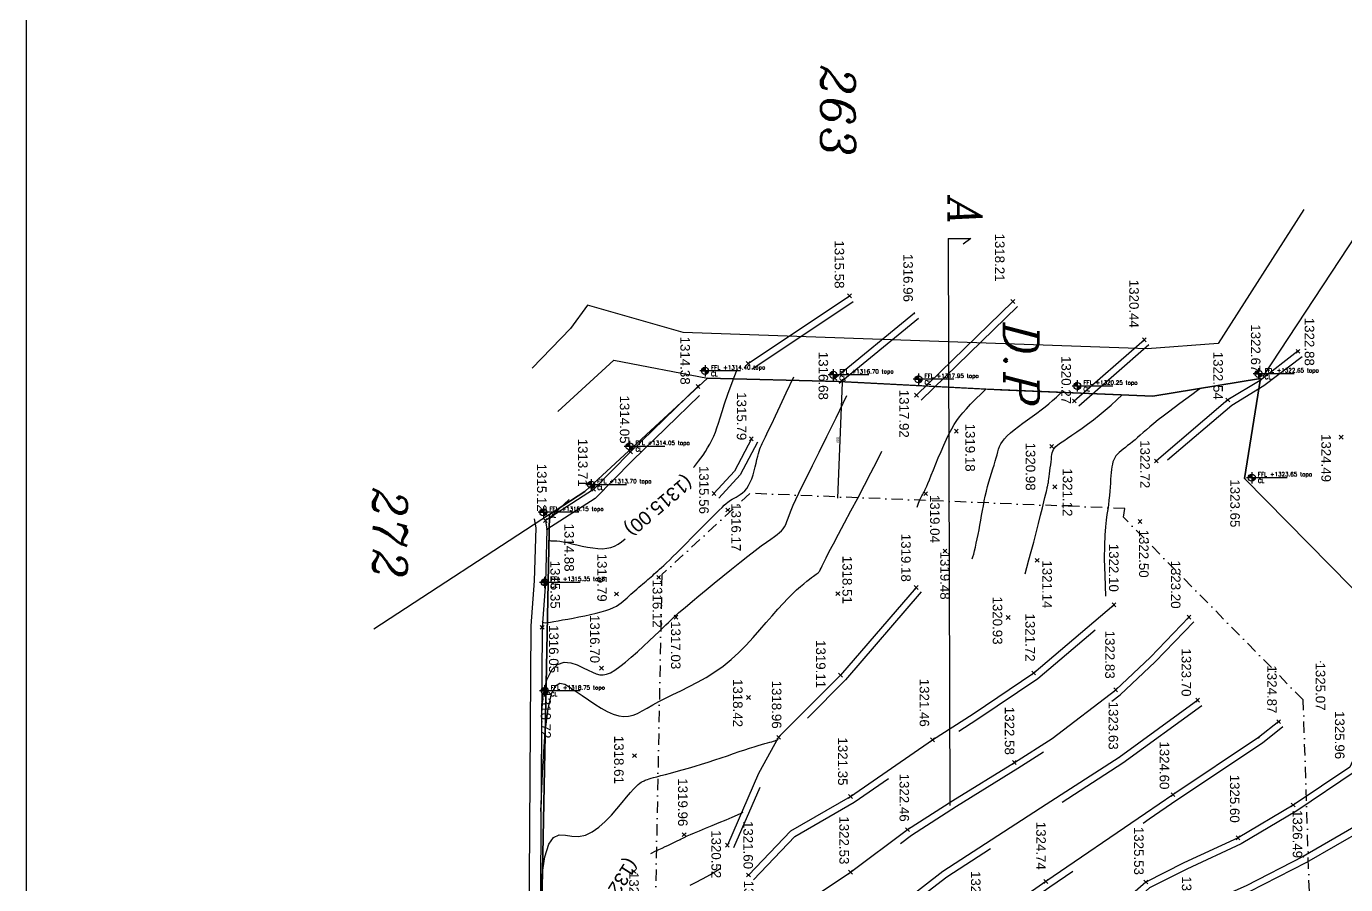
# Model space of a CAD drawing. Header units: centimetres. Extents: x 96271 to 179142, y 9855 to 112216.
# Drawn here: x 134779 to 140598, y 84986 to 88771 of the extents above; entities that cross this region are included whole.
import ezdxf
from ezdxf.enums import TextEntityAlignment as Align

# ---------------------------------------------------------------- set-up
doc = ezdxf.new("R2010")
doc.units = ezdxf.units.CM
doc.header["$LTSCALE"] = 100
doc.header["$MEASUREMENT"] = 0
doc.header["$PDSIZE"] = 0.2
doc.linetypes.add('DASHDOT', pattern=[1, 0.5, -0.25, 0, -0.25])
doc.linetypes.add('HIDDEN', pattern=[0.375, 0.25, -0.125])
doc.layers.get('0').update_dxf_attribs({"linetype": 'CONTINUOUS'})
doc.layers.get('DEFPOINTS').update_dxf_attribs({"linetype": 'CONTINUOUS'})
for name, color, linetype in [('A-Dim', 2, 'CONTINUOUS'), ('A-Otln-Lot Limit', 4, 'CONTINUOUS'), ('A-Setback', 3, 'DASHDOT'), ('C-TOPO-MAJR', 235, 'CONTINUOUS'), ('C-TOPO-MINR', 145, 'CONTINUOUS'), ('cl er', 7, 'CONTINUOUS'), ("coupe aa'", 6, 'CONTINUOUS'), ('jal er', 5, 'CONTINUOUS'), ('LIM-1441', 7, 'CONTINUOUS'), ('NUMEROPARCELLE', 7, 'CONTINUOUS'), ('plan-elevation level', 7, 'CONTINUOUS'), ('V-NODE', 1, 'CONTINUOUS'), ('V-NODE-TEXT', 11, 'CONTINUOUS')]:
    doc.layers.add(name, color=color, linetype=linetype)
doc.layers.add('cadre', color=7, linetype='CONTINUOUS', lineweight=0)
doc.styles.add('I', font='ITALICC.SHX')
doc.styles.add('ROMAND', font='romand.shx', dxfattribs={"height": 10})
doc.styles.get("Standard").update_dxf_attribs({"font": 'arial.ttf'})
doc.styles.add('style', font='italicc.shx', dxfattribs={"height": 2})
doc.dimstyles.new('1-50', dxfattribs={"dimtxt": 11.25, "dimasz": 5, "dimexe": 5, "dimexo": 5, "dimgap": 5, "dimtad": 1, "dimdec": 1, "dimrnd": 0.5, "dimzin": 12, "dimdsep": 46, "dimtxsty": 'Standard', "dimblk": 'ARCHTICK', "dimcen": 0.09, "dimdle": 5, "dimadec": 0, "dimazin": 3, "dimtfac": 1, "dimtdec": 1, "dimtix": 1, "dimtofl": 0, "dimtmove": 1, "dimatfit": 3, "dimfxl": 5, "dimtolj": 1, "dimtzin": 0, "dimarcsym": 0})
pattern_1 = [(90, (894916.29, -703049.082), (14.2875, 7.14375), [0, -14.2875])]

# ---------------------------------------------------------------- blocks, each defined once
blk = doc.blocks.new('A$C5EE75B5F')
at = {"layer": 'C-TOPO-MAJR', "linetype": 'Continuous', "lineweight": -3}
for points in [[(32.75, 30.333), (32.653, 30.36), (32.533, 30.393), (32.391, 30.429), (32.231, 30.468), (32.055, 30.509), (31.867, 30.551), (31.669, 30.593), (31.465, 30.633), (31.256, 30.672), (31.045, 30.709), (30.832, 30.745), (30.617, 30.782), (30.402, 30.821), (30.188, 30.861), (29.975, 30.905), (29.764, 30.953), (29.556, 31.006), (29.353, 31.063), (29.155, 31.121), (28.963, 31.179), (28.78, 31.237), (28.607, 31.291), (28.444, 31.342), (28.293, 31.386), (28.154, 31.423), (28.026, 31.458), (27.906, 31.495), (27.791, 31.538), (27.678, 31.592), (27.564, 31.662), (27.447, 31.752), (27.324, 31.868), (27.192, 32.012), (27.054, 32.18), (26.91, 32.366), (26.763, 32.564), (26.615, 32.769), (26.467, 32.975), (26.322, 33.176), (26.181, 33.366), (26.045, 33.542), (25.909, 33.708), (25.767, 33.871), (25.612, 34.039), (25.439, 34.218), (25.406, 34.251)], [(28.713, 18.042), (28.669, 18.079), (28.561, 18.169), (28.441, 18.262), (28.31, 18.36), (28.167, 18.459), (28.015, 18.559), (27.855, 18.657), (27.687, 18.753), (27.514, 18.843), (27.336, 18.927), (27.155, 19.002), (26.97, 19.07), (26.768, 19.135), (26.533, 19.208), (26.251, 19.296), (25.906, 19.409), (25.484, 19.555), (24.968, 19.742), (24.345, 19.978)], [(45.74, 16.15), (45.723, 16.184), (45.642, 16.345), (45.567, 16.501), (45.499, 16.647), (45.438, 16.78), (45.384, 16.897), (45.337, 16.998), (45.297, 17.085), (45.261, 17.161), (45.229, 17.228), (45.199, 17.288), (45.172, 17.342), (45.147, 17.392), (45.12, 17.442), (45.092, 17.497), (45.059, 17.564), (45.018, 17.648), (44.969, 17.757), (44.907, 17.897), (44.83, 18.074), (44.737, 18.295), (44.626, 18.562), (44.504, 18.859), (44.376, 19.169), (44.252, 19.471), (44.137, 19.746), (44.039, 19.976), (43.966, 20.14), (43.925, 20.221)], [(31.925, 11.666), (31.937, 11.695), (31.945, 11.747), (31.949, 11.815), (31.952, 11.9), (31.957, 12.005), (31.97, 12.134), (31.994, 12.289), (32.03, 12.471), (32.077, 12.676), (32.128, 12.897), (32.18, 13.128), (32.228, 13.363), (32.266, 13.596), (32.291, 13.82), (32.297, 14.028), (32.28, 14.218), (32.241, 14.391), (32.18, 14.553), (32.097, 14.71), (31.993, 14.865), (31.87, 15.025)], [(30.134, 12.55), (30.335, 12.333), (30.496, 12.159), (30.623, 12.024), (30.721, 11.92), (30.796, 11.843), (30.854, 11.786), (30.901, 11.744), (30.941, 11.71), (30.976, 11.685)]]:
    blk.add_lwpolyline(points, dxfattribs=at)
at = {"layer": 'C-TOPO-MINR', "linetype": 'Continuous', "lineweight": -3}
for points in [[(25.227, 40.393), (25.32, 40.269), (25.511, 40.011), (25.704, 39.749), (25.897, 39.487), (26.087, 39.23), (26.271, 38.982), (26.449, 38.748), (26.617, 38.532), (26.773, 38.339), (26.917, 38.166), (27.052, 38.01), (27.176, 37.87), (27.291, 37.741), (27.397, 37.622), (27.496, 37.509), (27.588, 37.399), (27.674, 37.291), (27.754, 37.185), (27.831, 37.083), (27.906, 36.986), (27.98, 36.894), (28.054, 36.81), (28.13, 36.735), (28.208, 36.67), (28.291, 36.616), (28.379, 36.572), (28.473, 36.537), (28.575, 36.509), (28.685, 36.487), (28.805, 36.47), (28.936, 36.457), (29.079, 36.445), (29.234, 36.434), (29.401, 36.423), (29.579, 36.411), (29.765, 36.397), (29.959, 36.381), (30.16, 36.361), (30.366, 36.337), (30.575, 36.307), (30.792, 36.272), (31.034, 36.236), (31.328, 36.201), (31.695, 36.174), (32.161, 36.157), (32.75, 36.155), (33.485, 36.173), (34.39, 36.214)], [(33.4, 32.665), (33.129, 32.742), (32.794, 32.833), (32.415, 32.934), (32.009, 33.04), (31.596, 33.146), (31.194, 33.248), (30.821, 33.342), (30.497, 33.423), (30.236, 33.488), (30.034, 33.537), (29.883, 33.574), (29.773, 33.6), (29.697, 33.617), (29.647, 33.628), (29.614, 33.636), (29.59, 33.641), (29.566, 33.647), (29.541, 33.654), (29.512, 33.661), (29.475, 33.669), (29.43, 33.678), (29.373, 33.689), (29.302, 33.7), (29.216, 33.713), (29.112, 33.727), (28.993, 33.742), (28.866, 33.758), (28.733, 33.774), (28.599, 33.79), (28.469, 33.806), (28.348, 33.82), (28.239, 33.833), (28.145, 33.844), (28.065, 33.858), (27.994, 33.879), (27.928, 33.91), (27.863, 33.955), (27.795, 34.019), (27.72, 34.106), (27.634, 34.22), (27.534, 34.364), (27.419, 34.534), (27.289, 34.729), (27.144, 34.944), (26.984, 35.175), (26.809, 35.419), (26.619, 35.672), (26.414, 35.93), (26.195, 36.191), (25.966, 36.451), (25.732, 36.707), (25.514, 36.939)], [(30.473, 27.905), (30.38, 27.932), (30.293, 27.961), (30.214, 27.992), (30.142, 28.023), (30.077, 28.053), (30.019, 28.082), (29.969, 28.109), (29.926, 28.131), (29.891, 28.15), (29.863, 28.165), (29.841, 28.177), (29.824, 28.187), (29.81, 28.194), (29.8, 28.2), (29.791, 28.205), (29.783, 28.21), (29.774, 28.216), (29.759, 28.224), (29.734, 28.236), (29.692, 28.256), (29.629, 28.283), (29.538, 28.322), (29.416, 28.372), (29.255, 28.438), (29.054, 28.519), (28.82, 28.614), (28.561, 28.72), (28.286, 28.834), (28.006, 28.953), (27.73, 29.074), (27.466, 29.195), (27.224, 29.311), (27.01, 29.423), (26.82, 29.533), (26.645, 29.648), (26.476, 29.772), (26.307, 29.912), (26.128, 30.073), (25.931, 30.259), (25.708, 30.478), (25.454, 30.731), (25.264, 30.923)], [(43.893, 11.306), (41.885, 11.386), (40.397, 11.491), (39.358, 11.62), (38.698, 11.773), (38.346, 11.949), (38.229, 12.146), (38.276, 12.363), (38.417, 12.6), (38.59, 12.855), (38.776, 13.124), (38.967, 13.401), (39.152, 13.681), (39.325, 13.96), (39.475, 14.232), (39.593, 14.492), (39.671, 14.736), (39.703, 14.96), (39.691, 15.169), (39.642, 15.37), (39.562, 15.571), (39.456, 15.778), (39.329, 15.997), (39.189, 16.237), (39.04, 16.504), (38.888, 16.803), (38.73, 17.13), (38.562, 17.478), (38.382, 17.843), (38.187, 18.217), (37.972, 18.595), (37.736, 18.971), (37.473, 19.339), (37.183, 19.693), (36.872, 20.032), (36.546, 20.357), (36.214, 20.667), (35.883, 20.962), (35.56, 21.241), (35.253, 21.505), (34.969, 21.753), (34.715, 21.985), (34.489, 22.201), (34.291, 22.401), (34.118, 22.584), (33.969, 22.751), (33.842, 22.9), (33.734, 23.032), (33.645, 23.147), (33.572, 23.245), (33.514, 23.326), (33.466, 23.393), (33.427, 23.449), (33.395, 23.493), (33.367, 23.529), (33.339, 23.558), (33.311, 23.581), (33.278, 23.602), (33.23, 23.626), (33.159, 23.66), (33.053, 23.71), (32.902, 23.783), (32.697, 23.886), (32.426, 24.024), (32.08, 24.205), (31.653, 24.431), (31.161, 24.694), (30.625, 24.981), (30.065, 25.28), (29.501, 25.578), (28.955, 25.862), (28.446, 26.121), (27.996, 26.341)], [(39.722, 11.333), (38.761, 11.41), (38.082, 11.565), (37.642, 11.78), (37.399, 12.039), (37.31, 12.324), (37.334, 12.619), (37.427, 12.905), (37.547, 13.166), (37.657, 13.389), (37.749, 13.58), (37.817, 13.747), (37.857, 13.9), (37.865, 14.048), (37.837, 14.202), (37.77, 14.37), (37.658, 14.561), (37.501, 14.784), (37.307, 15.03), (37.085, 15.292), (36.847, 15.561), (36.604, 15.826), (36.365, 16.081), (36.142, 16.315), (35.946, 16.52), (35.783, 16.688), (35.654, 16.822), (35.553, 16.927), (35.476, 17.006), (35.42, 17.065), (35.38, 17.107), (35.351, 17.136), (35.33, 17.158), (35.313, 17.176), (35.299, 17.19), (35.287, 17.203), (35.277, 17.214), (35.268, 17.223), (35.26, 17.232), (35.251, 17.241), (35.242, 17.251), (35.23, 17.263), (35.211, 17.283), (35.179, 17.319), (35.128, 17.378), (35.052, 17.467), (34.945, 17.594), (34.802, 17.765), (34.615, 17.989), (34.383, 18.268), (34.113, 18.592), (33.819, 18.95), (33.511, 19.326), (33.201, 19.708), (32.901, 20.082), (32.622, 20.434), (32.377, 20.752), (32.174, 21.025), (32.009, 21.255), (31.876, 21.446), (31.766, 21.603), (31.673, 21.731), (31.591, 21.835), (31.511, 21.919), (31.428, 21.989), (31.334, 22.048), (31.227, 22.102), (31.103, 22.154), (30.959, 22.209), (30.793, 22.271), (30.603, 22.345), (30.384, 22.435), (30.134, 22.545), (29.849, 22.68), (29.513, 22.845), (29.112, 23.046), (28.628, 23.288), (28.046, 23.579), (27.348, 23.922), (26.52, 24.325), (25.544, 24.792)], [(35.506, 11.367), (35.54, 11.383), (35.559, 11.428), (35.564, 11.501), (35.557, 11.601), (35.539, 11.728), (35.513, 11.881), (35.48, 12.06), (35.441, 12.263), (35.4, 12.488), (35.355, 12.731), (35.307, 12.984), (35.256, 13.24), (35.202, 13.494), (35.146, 13.739), (35.087, 13.967), (35.026, 14.173), (34.962, 14.351), (34.895, 14.503), (34.827, 14.634), (34.757, 14.748), (34.685, 14.848), (34.612, 14.939), (34.537, 15.023), (34.461, 15.107), (34.384, 15.192), (34.306, 15.278), (34.229, 15.366), (34.152, 15.453), (34.076, 15.541), (34.001, 15.627), (33.928, 15.711), (33.858, 15.792), (33.79, 15.87), (33.725, 15.946), (33.661, 16.02), (33.598, 16.092), (33.536, 16.164), (33.474, 16.235), (33.41, 16.307), (33.346, 16.381), (33.278, 16.457), (33.206, 16.538), (33.125, 16.627), (33.032, 16.727), (32.924, 16.842), (32.797, 16.973), (32.649, 17.126), (32.477, 17.302), (32.278, 17.502), (32.058, 17.722), (31.826, 17.954), (31.589, 18.19), (31.355, 18.422), (31.131, 18.644), (30.925, 18.848), (30.745, 19.026), (30.596, 19.174), (30.476, 19.294), (30.381, 19.392), (30.305, 19.473), (30.245, 19.543), (30.197, 19.608), (30.154, 19.673), (30.114, 19.743), (30.072, 19.823), (30.025, 19.911), (29.971, 20.004), (29.908, 20.101), (29.833, 20.199), (29.744, 20.294), (29.639, 20.384), (29.514, 20.468), (29.37, 20.542), (29.211, 20.607), (29.041, 20.664), (28.866, 20.714), (28.691, 20.759), (28.521, 20.799), (28.362, 20.835), (28.22, 20.868), (28.097, 20.9), (27.991, 20.931), (27.899, 20.962), (27.814, 20.995), (27.735, 21.029), (27.655, 21.066), (27.57, 21.107), (27.477, 21.153), (27.369, 21.206), (27.23, 21.273), (27.041, 21.363), (26.785, 21.485), (26.442, 21.646), (25.996, 21.855), (25.426, 22.122), (24.717, 22.454)], [(48.065, 11.279), (46.775, 11.352), (45.888, 11.48), (45.331, 11.654), (45.032, 11.868), (44.921, 12.113), (44.926, 12.384), (44.974, 12.671), (44.994, 12.969), (44.93, 13.27), (44.785, 13.569), (44.577, 13.862), (44.326, 14.144), (44.049, 14.412), (43.765, 14.661), (43.493, 14.887), (43.251, 15.085), (43.054, 15.252), (42.9, 15.391), (42.784, 15.504), (42.698, 15.597), (42.637, 15.672), (42.596, 15.732), (42.568, 15.782), (42.548, 15.824), (42.53, 15.863), (42.513, 15.903), (42.495, 15.949), (42.475, 16.004), (42.452, 16.075), (42.425, 16.164), (42.392, 16.278), (42.353, 16.42), (42.307, 16.594), (42.254, 16.796), (42.194, 17.024), (42.127, 17.272), (42.054, 17.538), (41.976, 17.816), (41.893, 18.103), (41.805, 18.394), (41.712, 18.686), (41.617, 18.976), (41.521, 19.261), (41.427, 19.538), (41.335, 19.804), (41.248, 20.057), (41.167, 20.294), (41.095, 20.512), (41.033, 20.708), (40.979, 20.884), (40.934, 21.04), (40.895, 21.178), (40.863, 21.298), (40.835, 21.402), (40.811, 21.491), (40.789, 21.566), (40.769, 21.629), (40.748, 21.681), (40.724, 21.728), (40.696, 21.771)], [(47.131, 17.886), (47.015, 18.13), (46.861, 18.427), (46.661, 18.786), (46.407, 19.212)]]:
    blk.add_lwpolyline(points, dxfattribs=at)
at = {"layer": 'cl er', "color": 0, "flags": 128}
for points, elevation in [([(25.142, 18.231), (28.024, 15.26), (29.681, 13.63), (31.056, 11.502)], 1314.377), ([(25.544, 18.3), (28.426, 15.329), (30.083, 13.699), (31.458, 11.571)], 1314.878), ([(30.983, 11.007), (31.385, 11.076), (33.713, 11.013), (35.694, 10.864), (49.085, 10.777), (53.65, 10.648), (58.063, 10.693), (61.12, 10.707), (68.441, 10.452), (74.931, 10.24), (88.333, 10.181)], 1329.647), ([(31.056, 11.502), (31.458, 11.571), (33.786, 11.508), (35.767, 11.359), (49.158, 11.272), (53.723, 11.143), (58.136, 11.188), (61.193, 11.202), (68.514, 10.947), (75.004, 10.735), (88.406, 10.676)], 1314.377)]:
    blk.add_lwpolyline(points, dxfattribs=dict(at, elevation=elevation))
at = {"layer": "coupe aa'", "flags": 128}
for points in [[(18.622, 29.262), (18.619, 30.262)], [(18.619, 30.262), (18.868, 29.934)]]:
    blk.add_lwpolyline(points, dxfattribs=at)
at = {"layer": "coupe aa'", "linetype": 'HIDDEN', "flags": 128}
blk.add_lwpolyline([(18.622, 29.262), (100.399, 29.522)], dxfattribs=at)
at = {"layer": 'jal er', "flags": 128}
for points, elevation in [([(41.178, 50.224), (42.567, 49.107), (44.425, 47.444), (45.879, 44.928), (47.163, 42.411), (48.104, 40.279)], 1327.03), ([(41.366, 50.458), (42.761, 49.336), (44.661, 47.635), (46.143, 45.071), (47.434, 42.54), (48.378, 40.4)], 1327.03), ([(38.752, 48.391), (41.929, 46.983), (43.604, 44.482), (45.047, 42.054), (46.158, 39.666), (46.999, 37.985), (48.465, 36.329), (49.667, 34.937), (50.302, 34.046), (50.886, 32.265)], 1326.096), ([(38.874, 48.665), (42.13, 47.222), (43.858, 44.642), (45.313, 42.194), (46.428, 39.796), (47.25, 38.154), (48.691, 36.526), (49.903, 35.122), (50.573, 34.183), (51.171, 32.358)], 1326.096), ([(23.591, 44.696), (24.873, 43.025), (25.74, 41.607), (28.428, 38.451)], 1322.884), ([(39.926, 43.848), (40.631, 42.962), (43.147, 39.183), (43.976, 37.971), (46.979, 33.577), (49.026, 30.646), (51.169, 27.318), (53.466, 23.985), (55.007, 22.453), (56.528, 20.507)], 1324.872), ([(38.98, 40.275), (41.505, 36.808), (43.587, 33.59), (46.534, 29.032), (47.961, 27.198), (49.732, 24.648), (53.982, 18.697)], 1323.699), ([(51.288, 17.672), (49.202, 20.186), (48.266, 22.41), (46.568, 24.963), (44.689, 27.473), (43.405, 29.474), (41.728, 32.187), (40.667, 33.853), (38.52, 36.658), (37.079, 38.193), (35.32, 39.888)], 1322.87), ([(23.088, 37.922), (25.786, 34.831)], 1320.443), ([(46.69, 20.463), (44.746, 22.325), (43.228, 24.957), (40.727, 28.578), (39.584, 30.372), (37.78, 33.04), (34.777, 36.58)], 1321.598), ([(21.398, 32.118), (25.528, 27.868)], 1318.21), ([(21.912, 27.776), (24.786, 24.27)], 1316.964), ([(34.012, 27.857), (37.873, 24.521), (40.617, 21.79), (42.213, 20.906), (45.376, 19.531)], 1319.175), ([(24.132, 20.444), (21.144, 24.914)], 1315.166), ([(27.456, 20.587), (28.872, 19.843), (29.862, 18.938)], 1315.786)]:
    blk.add_lwpolyline(points, dxfattribs=dict(at, elevation=elevation))
at = {"layer": 'jal er', "linetype": 'HIDDEN', "ltscale": 0.3, "flags": 128}
for points, elevation in [([(23.829, 44.879), (25.121, 43.195), (25.984, 41.783), (28.656, 38.645)], 1322.884), ([(40.161, 44.035), (40.874, 43.139), (43.396, 39.351), (44.224, 38.14), (47.226, 33.747), (49.275, 30.813), (51.419, 27.484), (53.697, 24.178), (55.232, 22.652), (56.764, 20.692)], 1324.872), ([(39.223, 40.452), (41.752, 36.978), (43.839, 33.753), (46.779, 29.206), (48.203, 27.376), (49.977, 24.821), (54.226, 18.871)], 1323.699), ([(51.519, 17.863), (49.461, 20.343), (48.532, 22.552), (46.813, 25.136), (44.936, 27.644), (43.659, 29.634), (41.982, 32.346), (40.913, 34.025), (38.749, 36.852), (37.293, 38.404), (35.528, 40.104)], 1322.87), ([(23.314, 38.119), (26.012, 35.028)], 1320.443), ([(46.898, 20.68), (44.985, 22.512), (43.482, 25.117), (40.977, 28.744), (39.835, 30.537), (38.019, 33.222), (35.006, 36.774)], 1321.598), ([(21.613, 32.327), (25.743, 28.077)], 1318.21), ([(22.144, 27.966), (25.018, 24.46)], 1316.964), ([(34.208, 28.084), (38.077, 24.741), (40.799, 22.032), (42.346, 21.175), (45.496, 19.806)], 1319.175), ([(24.381, 20.611), (21.393, 25.081)], 1315.166), ([(27.596, 20.852), (29.046, 20.09), (30.064, 19.159)], 1315.786)]:
    blk.add_lwpolyline(points, dxfattribs=dict(at, elevation=elevation))
at = {"layer": 'LIM-1441', "color": 1, "elevation": 1345.562}
for points in [[(36.854, 49.863), (88.453, 51.506), (88.422, 39.625), (92.101, 23.471), (93.457, 17.516), (93.028, 12.883), (92.182, 10.475), (30.787, 11.689), (29.771, 13.243), (24.777, 18.653), (24.929, 24.436), (25.298, 31.574), (25.57, 38.291), (24.799, 43.04), (29.206, 42.338), (36.853, 49.863)], [(24.7, 43.168), (18.432, 47.294)], [(17.336, 44.949), (23.245, 41.179), (23.482, 38.044), (22.758, 17.577), (21.555, 13.361), (22.588, 12.614), (24.337, 10.916)], [(26.242, 12.057), (23.986, 14.523), (24.777, 18.653)], [(30.787, 11.689), (35.848, 3.93)]]:
    blk.add_lwpolyline(points, dxfattribs=at)
at = {"layer": 'V-NODE', "color": 7, "lineweight": -2}
for p, q in [((27.294, 46.519, 1326.169), (27.464, 46.689, 1326.169)), ((27.294, 46.689, 1326.169), (27.464, 46.519, 1326.169)), ((27.362, 46.587, 1324.494), (27.396, 46.621, 1324.494)), ((27.362, 46.621, 1324.494), (27.396, 46.587, 1324.494)), ((37.273, 45.669, 1325.074), (37.307, 45.703, 1325.074)), ((37.273, 45.703, 1325.074), (37.307, 45.669, 1325.074)), ((45.862, 44.911, 1326.49), (45.896, 44.945, 1326.49)), ((45.862, 44.945, 1326.49), (45.896, 44.911, 1326.49)), ((23.506, 44.611, 1324.559), (23.676, 44.781, 1324.559)), ((23.506, 44.781, 1324.559), (23.676, 44.611, 1324.559)), ((23.574, 44.679, 1322.884), (23.608, 44.713, 1322.884)), ((23.574, 44.713, 1322.884), (23.608, 44.679, 1322.884)), ((43.519, 44.397, 1327.254), (43.689, 44.567, 1327.254)), ((43.519, 44.567, 1327.254), (43.689, 44.397, 1327.254)), ((43.587, 44.465, 1325.579), (43.621, 44.499, 1325.579)), ((43.587, 44.499, 1325.579), (43.621, 44.465, 1325.579)), ((43.587, 44.465, 1325.579), (43.621, 44.499, 1325.579)), ((43.587, 44.499, 1325.579), (43.621, 44.465, 1325.579)), ((39.841, 43.763, 1326.547), (40.011, 43.933, 1326.547)), ((39.841, 43.933, 1326.547), (40.011, 43.763, 1326.547)), ((39.909, 43.831, 1324.872), (39.943, 43.865, 1324.872)), ((39.909, 43.865, 1324.872), (39.943, 43.831, 1324.872)), ((39.909, 43.831, 1324.872), (39.943, 43.865, 1324.872)), ((39.909, 43.865, 1324.872), (39.943, 43.831, 1324.872)), ((24.856, 43.008, 1322.666), (24.89, 43.042, 1322.666)), ((24.856, 43.042, 1322.666), (24.89, 43.008, 1322.666)), ((40.614, 42.945, 1324.748), (40.648, 42.979, 1324.748)), ((40.614, 42.979, 1324.748), (40.648, 42.945, 1324.748)), ((29.204, 42.351, 1323.651), (29.238, 42.385, 1323.651)), ((29.204, 42.385, 1323.651), (29.238, 42.351, 1323.651)), ((44.962, 41.969, 1327.279), (45.132, 42.139, 1327.279)), ((44.962, 42.139, 1327.279), (45.132, 41.969, 1327.279)), ((45.03, 42.037, 1325.604), (45.064, 42.071, 1325.604)), ((45.03, 42.071, 1325.604), (45.064, 42.037, 1325.604)), ((45.03, 42.037, 1325.604), (45.064, 42.071, 1325.604)), ((45.03, 42.071, 1325.604), (45.064, 42.037, 1325.604)), ((25.655, 41.522, 1324.21), (25.825, 41.692, 1324.21)), ((25.655, 41.692, 1324.21), (25.825, 41.522, 1324.21)), ((25.723, 41.59, 1322.535), (25.757, 41.624, 1322.535)), ((25.723, 41.624, 1322.535), (25.757, 41.59, 1322.535)), ((38.895, 40.19, 1325.374), (39.065, 40.36, 1325.374)), ((38.895, 40.36, 1325.374), (39.065, 40.19, 1325.374)), ((38.963, 40.258, 1323.699), (38.997, 40.292, 1323.699)), ((38.963, 40.292, 1323.699), (38.997, 40.258, 1323.699)), ((35.235, 39.803, 1324.545), (35.405, 39.973, 1324.545)), ((35.235, 39.973, 1324.545), (35.405, 39.803, 1324.545)), ((35.303, 39.871, 1323.202), (35.337, 39.905, 1323.202)), ((35.303, 39.905, 1323.202), (35.337, 39.871, 1323.202)), ((43.062, 39.098, 1326.271), (43.232, 39.268, 1326.271)), ((43.062, 39.268, 1326.271), (43.232, 39.098, 1326.271)), ((43.13, 39.166, 1324.596), (43.164, 39.2, 1324.596)), ((43.13, 39.2, 1324.596), (43.164, 39.166, 1324.596)), ((43.13, 39.166, 1324.596), (43.164, 39.2, 1324.596)), ((43.13, 39.2, 1324.596), (43.164, 39.166, 1324.596)), ((28.343, 38.366, 1324.391), (28.513, 38.536, 1324.391)), ((28.343, 38.536, 1324.391), (28.513, 38.366, 1324.391)), ((28.411, 38.434, 1322.716), (28.445, 38.468, 1322.716)), ((28.411, 38.468, 1322.716), (28.445, 38.434, 1322.716)), ((23.003, 37.837, 1322.118), (23.173, 38.007, 1322.118)), ((23.003, 38.007, 1322.118), (23.173, 37.837, 1322.118)), ((23.071, 37.905, 1320.443), (23.105, 37.939, 1320.443)), ((23.071, 37.939, 1320.443), (23.105, 37.905, 1320.443)), ((46.914, 37.9, 1327.206), (47.084, 38.07, 1327.206)), ((46.914, 38.07, 1327.206), (47.084, 37.9, 1327.206)), ((46.982, 37.968, 1325.531), (47.016, 38.002, 1325.531)), ((46.982, 38.002, 1325.531), (47.016, 37.968, 1325.531)), ((46.982, 37.968, 1325.531), (47.016, 38.002, 1325.531)), ((46.982, 38.002, 1325.531), (47.016, 37.968, 1325.531)), ((31.017, 37.641, 1324.17), (31.187, 37.811, 1324.17)), ((31.017, 37.811, 1324.17), (31.187, 37.641, 1324.17)), ((31.085, 37.709, 1322.495), (31.119, 37.743, 1322.495)), ((31.085, 37.743, 1322.495), (31.119, 37.709, 1322.495)), ((34.692, 36.495, 1323.273), (34.862, 36.665, 1323.273)), ((34.692, 36.665, 1323.273), (34.862, 36.495, 1323.273)), ((38.435, 36.573, 1324.507), (38.605, 36.743, 1324.507)), ((38.435, 36.743, 1324.507), (38.605, 36.573, 1324.507)), ((38.503, 36.641, 1322.832), (38.537, 36.675, 1322.832)), ((38.503, 36.675, 1322.832), (38.537, 36.641, 1322.832)), ((41.488, 36.791, 1323.629), (41.522, 36.825, 1323.629)), ((41.488, 36.825, 1323.629), (41.522, 36.791, 1323.629)), ((34.76, 36.563, 1322.101), (34.794, 36.597, 1322.101)), ((34.76, 36.597, 1322.101), (34.794, 36.563, 1322.101)), ((34.76, 36.563, 1321.598), (34.794, 36.597, 1321.598)), ((34.76, 36.597, 1321.598), (34.794, 36.563, 1321.598)), ((25.701, 34.746, 1321.946), (25.871, 34.916, 1321.946)), ((25.701, 34.916, 1321.946), (25.871, 34.746, 1321.946)), ((25.769, 34.814, 1320.271), (25.803, 34.848, 1320.271)), ((25.769, 34.848, 1320.271), (25.803, 34.814, 1320.271)), ((27.701, 33.746, 1322.653), (27.871, 33.916, 1322.653)), ((27.701, 33.916, 1322.653), (27.871, 33.746, 1322.653)), ((27.769, 33.814, 1320.978), (27.803, 33.848, 1320.978)), ((27.769, 33.848, 1320.978), (27.803, 33.814, 1320.978)), ((29.483, 33.887, 1322.798), (29.653, 34.057, 1322.798)), ((29.483, 34.057, 1322.798), (29.653, 33.887, 1322.798)), ((29.551, 33.955, 1321.123), (29.585, 33.989, 1321.123)), ((29.551, 33.989, 1321.123), (29.585, 33.955, 1321.123)), ((32.729, 33.106, 1322.815), (32.899, 33.276, 1322.815)), ((32.729, 33.276, 1322.815), (32.899, 33.106, 1322.815)), ((32.797, 33.174, 1321.14), (32.831, 33.208, 1321.14)), ((32.797, 33.208, 1321.14), (32.831, 33.174, 1321.14)), ((46.894, 33.492, 1326.415), (47.064, 33.662, 1326.415)), ((46.894, 33.662, 1326.415), (47.064, 33.492, 1326.415)), ((46.962, 33.56, 1324.74), (46.996, 33.594, 1324.74)), ((46.962, 33.594, 1324.74), (46.996, 33.56, 1324.74)), ((46.962, 33.56, 1324.74), (46.996, 33.594, 1324.74)), ((46.962, 33.594, 1324.74), (46.996, 33.56, 1324.74)), ((37.695, 32.955, 1323.273), (37.865, 33.125, 1323.273)), ((37.695, 33.125, 1323.273), (37.865, 32.955, 1323.273)), ((37.763, 33.023, 1321.725), (37.797, 33.057, 1321.725)), ((37.763, 33.057, 1321.725), (37.797, 33.023, 1321.725)), ((37.763, 33.023, 1321.598), (37.797, 33.057, 1321.598)), ((37.763, 33.057, 1321.598), (37.797, 33.023, 1321.598)), ((21.313, 32.033, 1319.885), (21.483, 32.203, 1319.885)), ((21.313, 32.203, 1319.885), (21.483, 32.033, 1319.885)), ((21.381, 32.101, 1318.21), (21.415, 32.135, 1318.21)), ((21.381, 32.135, 1318.21), (21.415, 32.101, 1318.21)), ((35.246, 31.833, 1322.604), (35.416, 32.003, 1322.604)), ((35.246, 32.003, 1322.604), (35.416, 31.833, 1322.604)), ((41.643, 32.102, 1324.255), (41.813, 32.272, 1324.255)), ((41.643, 32.272, 1324.255), (41.813, 32.102, 1324.255)), ((41.711, 32.17, 1322.58), (41.745, 32.204, 1322.58)), ((41.711, 32.204, 1322.58), (41.745, 32.17, 1322.58)), ((35.314, 31.901, 1320.929), (35.348, 31.935, 1320.929)), ((35.314, 31.935, 1320.929), (35.348, 31.901, 1320.929)), ((27.026, 29.543, 1320.851), (27.196, 29.713, 1320.851)), ((27.026, 29.713, 1320.851), (27.196, 29.543, 1320.851)), ((27.094, 29.611, 1319.176), (27.128, 29.645, 1319.176)), ((27.094, 29.645, 1319.176), (27.128, 29.611, 1319.176)), ((32.313, 29.042, 1321.156), (32.483, 29.212, 1321.156)), ((32.313, 29.212, 1321.156), (32.483, 29.042, 1321.156)), ((32.381, 29.11, 1319.481), (32.415, 29.144, 1319.481)), ((32.381, 29.144, 1319.481), (32.415, 29.11, 1319.481)), ((40.642, 28.493, 1323.135), (40.812, 28.663, 1323.135)), ((40.642, 28.663, 1323.135), (40.812, 28.493, 1323.135)), ((40.71, 28.561, 1321.46), (40.744, 28.595, 1321.46)), ((40.71, 28.595, 1321.46), (40.744, 28.561, 1321.46)), ((25.443, 27.783, 1319.593), (25.613, 27.953, 1319.593)), ((25.443, 27.953, 1319.593), (25.613, 27.783, 1319.593)), ((29.788, 28.19, 1320.716), (29.958, 28.36, 1320.716)), ((29.788, 28.36, 1320.716), (29.958, 28.19, 1320.716)), ((29.856, 28.258, 1319.041), (29.89, 28.292, 1319.041)), ((29.856, 28.292, 1319.041), (29.89, 28.258, 1319.041)), ((33.927, 27.772, 1320.85), (34.097, 27.942, 1320.85)), ((33.927, 27.942, 1320.85), (34.097, 27.772, 1320.85)), ((21.895, 27.759, 1316.964), (21.929, 27.793, 1316.964)), ((21.895, 27.793, 1316.964), (21.929, 27.759, 1316.964)), ((25.511, 27.851, 1317.918), (25.545, 27.885, 1317.918)), ((25.511, 27.885, 1317.918), (25.545, 27.851, 1317.918)), ((33.995, 27.84, 1319.175), (34.029, 27.874, 1319.175)), ((33.995, 27.874, 1319.175), (34.029, 27.84, 1319.175)), ((44.604, 27.388, 1324.131), (44.774, 27.558, 1324.131)), ((44.604, 27.558, 1324.131), (44.774, 27.388, 1324.131)), ((44.672, 27.456, 1322.456), (44.706, 27.49, 1322.456)), ((44.672, 27.49, 1322.456), (44.706, 27.456, 1322.456)), ((43.143, 24.872, 1323.027), (43.313, 25.042, 1323.027)), ((43.143, 25.042, 1323.027), (43.313, 24.872, 1323.027)), ((46.483, 24.878, 1324.203), (46.653, 25.048, 1324.203)), ((46.483, 25.048, 1324.203), (46.653, 24.878, 1324.203)), ((21.059, 24.829, 1317.251), (21.229, 24.999, 1317.251)), ((21.059, 24.999, 1317.251), (21.229, 24.829, 1317.251)), ((34.194, 24.315, 1320.189), (34.364, 24.485, 1320.189)), ((34.194, 24.485, 1320.189), (34.364, 24.315, 1320.189)), ((37.788, 24.436, 1320.781), (37.958, 24.606, 1320.781)), ((37.788, 24.606, 1320.781), (37.958, 24.436, 1320.781)), ((37.856, 24.504, 1319.106), (37.89, 24.538, 1319.106)), ((37.856, 24.538, 1319.106), (37.89, 24.504, 1319.106)), ((43.211, 24.94, 1321.352), (43.245, 24.974, 1321.352)), ((43.211, 24.974, 1321.352), (43.245, 24.94, 1321.352)), ((46.551, 24.946, 1322.528), (46.585, 24.98, 1322.528)), ((46.551, 24.98, 1322.528), (46.585, 24.946, 1322.528)), ((24.701, 24.185, 1318.35), (24.871, 24.355, 1318.35)), ((24.701, 24.355, 1318.35), (24.871, 24.185, 1318.35)), ((24.769, 24.253, 1316.675), (24.803, 24.287, 1316.675)), ((24.769, 24.287, 1316.675), (24.803, 24.253, 1316.675)), ((34.262, 24.383, 1318.514), (34.296, 24.417, 1318.514)), ((34.262, 24.417, 1318.514), (34.296, 24.383, 1318.514)), ((40.532, 21.705, 1320.639), (40.702, 21.875, 1320.639)), ((40.532, 21.875, 1320.639), (40.702, 21.705, 1320.639)), ((40.6, 21.773, 1318.964), (40.634, 21.807, 1318.964)), ((40.6, 21.807, 1318.964), (40.634, 21.773, 1318.964)), ((24.047, 20.359, 1315.166), (24.217, 20.529, 1315.166)), ((24.047, 20.529, 1315.166), (24.217, 20.359, 1315.166)), ((24.115, 20.427, 1315.166), (24.149, 20.461, 1315.166)), ((24.115, 20.461, 1315.166), (24.149, 20.427, 1315.166)), ((27.371, 20.502, 1317.461), (27.541, 20.672, 1317.461)), ((27.371, 20.672, 1317.461), (27.541, 20.502, 1317.461)), ((27.439, 20.57, 1315.786), (27.473, 20.604, 1315.786)), ((27.439, 20.604, 1315.786), (27.473, 20.57, 1315.786)), ((38.773, 20.379, 1320.097), (38.943, 20.549, 1320.097)), ((38.773, 20.549, 1320.097), (38.943, 20.379, 1320.097)), ((38.841, 20.447, 1318.422), (38.875, 20.481, 1318.422)), ((38.841, 20.481, 1318.422), (38.875, 20.447, 1318.422)), ((46.605, 20.378, 1323.273), (46.775, 20.548, 1323.273)), ((46.605, 20.548, 1323.273), (46.775, 20.378, 1323.273)), ((46.673, 20.446, 1321.598), (46.707, 20.48, 1321.598)), ((46.673, 20.48, 1321.598), (46.707, 20.446, 1321.598)), ((30.506, 19.464, 1317.846), (30.676, 19.634, 1317.846)), ((30.506, 19.634, 1317.846), (30.676, 19.464, 1317.846)), ((30.574, 19.532, 1316.171), (30.608, 19.566, 1316.171)), ((30.574, 19.566, 1316.171), (30.608, 19.532, 1316.171)), ((45.291, 19.446, 1320.85), (45.461, 19.616, 1320.85)), ((45.291, 19.616, 1320.85), (45.461, 19.446, 1320.85)), ((45.359, 19.514, 1320.523), (45.393, 19.548, 1320.523)), ((45.359, 19.548, 1320.523), (45.393, 19.514, 1320.523)), ((29.777, 18.853, 1317.232), (29.947, 19.023, 1317.232)), ((29.777, 19.023, 1317.232), (29.947, 18.853, 1317.232)), ((29.845, 18.921, 1315.557), (29.879, 18.955, 1315.557)), ((29.845, 18.955, 1315.557), (29.879, 18.921, 1315.557)), ((25.057, 18.146, 1314.377), (25.227, 18.316, 1314.377)), ((25.057, 18.316, 1314.377), (25.227, 18.146, 1314.377)), ((25.125, 18.214, 1314.377), (25.159, 18.248, 1314.377)), ((25.125, 18.248, 1314.377), (25.159, 18.214, 1314.377)), ((44.825, 17.543, 1321.636), (44.995, 17.713, 1321.636)), ((44.825, 17.713, 1321.636), (44.995, 17.543, 1321.636)), ((44.893, 17.611, 1319.961), (44.927, 17.645, 1319.961)), ((44.893, 17.645, 1319.961), (44.927, 17.611, 1319.961)), ((35.236, 17.182, 1318.709), (35.406, 17.352, 1318.709)), ((35.236, 17.352, 1318.709), (35.406, 17.182, 1318.709)), ((35.304, 17.25, 1317.034), (35.338, 17.284, 1317.034)), ((35.304, 17.284, 1317.034), (35.338, 17.25, 1317.034)), ((33.474, 16.417, 1317.794), (33.644, 16.587, 1317.794)), ((33.474, 16.587, 1317.794), (33.644, 16.417, 1317.794)), ((33.542, 16.485, 1316.119), (33.576, 16.519, 1316.119)), ((33.542, 16.519, 1316.119), (33.576, 16.485, 1316.119)), ((27.939, 15.175, 1314.05), (28.109, 15.345, 1314.05)), ((27.939, 15.345, 1314.05), (28.109, 15.175, 1314.05)), ((28.007, 15.243, 1314.05), (28.041, 15.277, 1314.05)), ((28.007, 15.277, 1314.05), (28.041, 15.243, 1314.05)), ((41.342, 15.347, 1320.284), (41.512, 15.517, 1320.284)), ((41.342, 15.517, 1320.284), (41.512, 15.347, 1320.284)), ((41.41, 15.415, 1318.609), (41.444, 15.449, 1318.609)), ((41.41, 15.449, 1318.609), (41.444, 15.415, 1318.609)), ((46.441, 15.323, 1321.814), (46.611, 15.493, 1321.814)), ((46.441, 15.493, 1321.814), (46.611, 15.323, 1321.814)), ((46.509, 15.391, 1320.139), (46.543, 15.425, 1320.139)), ((46.509, 15.425, 1320.139), (46.543, 15.391, 1320.139)), ((34.214, 14.553, 1317.465), (34.384, 14.723, 1317.465)), ((34.214, 14.723, 1317.465), (34.384, 14.553, 1317.465)), ((34.282, 14.621, 1315.79), (34.316, 14.655, 1315.79)), ((34.282, 14.655, 1315.79), (34.316, 14.621, 1315.79)), ((37.486, 13.894, 1318.378), (37.656, 14.064, 1318.378)), ((37.486, 14.064, 1318.378), (37.656, 13.894, 1318.378)), ((37.554, 13.962, 1316.703), (37.588, 13.996, 1316.703)), ((37.554, 13.996, 1316.703), (37.588, 13.962, 1316.703)), ((29.596, 13.545, 1313.709), (29.766, 13.715, 1313.709)), ((29.596, 13.715, 1313.709), (29.766, 13.545, 1313.709)), ((29.664, 13.613, 1313.709), (29.698, 13.647, 1313.709)), ((29.664, 13.647, 1313.709), (29.698, 13.613, 1313.709)), ((30.971, 11.417, 1314.377), (31.141, 11.587, 1314.377)), ((30.971, 11.587, 1314.377), (31.141, 11.417, 1314.377)), ((31.039, 11.485, 1315.115), (31.073, 11.519, 1315.115)), ((31.039, 11.519, 1315.115), (31.073, 11.485, 1315.115)), ((31.441, 11.554, 1314.878), (31.475, 11.588, 1314.878)), ((31.441, 11.588, 1314.878), (31.475, 11.554, 1314.878)), ((33.701, 11.423, 1316.052), (33.871, 11.593, 1316.052)), ((33.701, 11.593, 1316.052), (33.871, 11.423, 1316.052)), ((33.769, 11.491, 1315.347), (33.803, 11.525, 1315.347)), ((33.769, 11.525, 1315.347), (33.803, 11.491, 1315.347)), ((35.682, 11.274, 1316.052), (35.852, 11.444, 1316.052)), ((35.682, 11.444, 1316.052), (35.852, 11.274, 1316.052)), ((35.75, 11.342, 1316.052), (35.784, 11.376, 1316.052)), ((35.75, 11.376, 1316.052), (35.784, 11.342, 1316.052)), ((38.436, 11.444, 1318.719), (38.606, 11.614, 1318.719)), ((38.436, 11.614, 1318.719), (38.606, 11.444, 1318.719)), ((38.504, 11.512, 1318.719), (38.538, 11.546, 1318.719)), ((38.504, 11.546, 1318.719), (38.538, 11.512, 1318.719))]:
    blk.add_line(p, q, dxfattribs=at)
at = {"layer": 'C-TOPO-MAJR', "linetype": 'Continuous', "lineweight": -3}
for s, rotation, p in [('(1315.00)', 310.30196, (30.191, 16.317, 1315)), ('(1320.00)', 327.83296, (47.414, 14.169, 1320))]:
    blk.add_text(s, height=0.6, rotation=rotation, dxfattribs=at).set_placement(p, align=Align.CENTER)
at = {"layer": 'cadre', "style": 'I', "flags": 4}
blk.add_attdef('NORD', text='', height=0.27, rotation=272.48913, dxfattribs=at).set_placement((17.235, 54.422), align=Align.MIDDLE)
blk.add_attdef('NORD', text='', height=0.27, rotation=272.48913, dxfattribs=at).set_placement((17.235, 54.422), align=Align.MIDDLE)
at = {"layer": 'NUMEROPARCELLE', "style": 'style'}
for s, p in [('D.P', (22.322, 31.738, 4009.334)), ('A', (16.828, 29.279, 1345.562)), ('263', (10.989, 23.654, 1345.562)), ('272', (29.608, 3.89, 1345.562))]:
    blk.add_text(s, height=1.5, rotation=0.12541, dxfattribs=at).set_placement(p)
at = {"layer": 'V-NODE-TEXT', "color": 3, "linetype": 'ByBlock', "char_height": 0.42, "attachment_point": 4}
for s, insert in [('1325.96', (39.46, 46.534)), ('1324.49', (27.239, 45.935)), ('1322.88', (22.113, 45.201)), ('1325.07', (37.317, 45.686)), ('1326.49', (43.824, 44.675)), ('1324.87', (37.445, 43.547)), ('1322.67', (22.401, 42.828)), ('1323.65', (29.238, 41.917, 1323.651)), ('1325.60', (42.265, 41.903)), ('1322.54', (23.611, 41.17)), ('1323.70', (36.698, 39.769)), ('1326.56', (46.746, 39.783)), ('1323.20', (32.82, 39.301)), ('1324.60', (40.795, 38.803)), ('1322.72', (27.512, 37.948)), ('1322.50', (31.456, 37.894)), ('1325.53', (44.566, 37.676)), ('1320.44', (20.439, 37.462)), ('1322.10', (32.081, 36.569)), ('1323.63', (39.042, 36.55)), ('1322.83', (35.912, 36.4)), ('1320.27', (23.801, 34.472)), ('1321.12', (28.755, 34.531)), ('1321.14', (32.813, 33.629)), ('1324.74', (44.343, 33.36)), ('1320.98', (27.617, 32.899)), ('1321.72', (35.155, 32.88)), ('1322.58', (39.272, 31.974)), ('1318.21', (18.397, 31.54)), ('1320.93', (34.406, 31.443)), ('1319.18', (26.78, 30.238)), ('1324.71', (46.513, 30.481)), ('1319.48', (32.425, 29.127)), ('1319.04', (29.924, 28.679)), ('1321.46', (38.033, 28.216)), ('1316.96', (19.295, 27.497)), ('1317.92', (25.287, 27.322)), ('1319.18', (31.639, 27.403)), ('1322.46', (42.218, 27.33)), ('1318.51', (32.611, 24.814)), ('1315.58', (18.702, 24.466)), ('1321.35', (40.623, 24.616)), ('1322.53', (44.102, 24.677)), ('1316.68', (23.615, 23.759)), ('1319.11', (36.327, 23.646)), ('1318.96', (38.116, 21.699)), ('1315.79', (25.396, 20.154)), ('1321.60', (44.307, 20.446)), ('1322.45', (46.937, 20.472)), ('1316.17', (30.292, 19.911)), ('1318.42', (38.045, 19.986)), ('1320.52', (44.712, 19.034)), ('1315.56', (28.645, 18.493)), ('1314.38', (22.944, 17.664)), ('1317.03', (35.494, 17.249)), ('1319.96', (42.423, 17.56)), ('1316.12', (33.662, 16.438)), ('1314.05', (25.543, 14.995)), ('1320.14', (46.553, 15.408)), ('1318.61', (40.551, 14.743)), ('1315.79', (32.516, 13.998)), ('1316.70', (35.221, 13.682)), ('1313.71', (27.446, 13.152)), ('1314.88', (31.188, 12.55, 1314.878)), ('1315.35', (32.825, 11.933)), ('1316.05', (35.664, 11.868)), ('1318.72', (38.548, 11.529)), ('1315.12', (28.547, 11.34))]:
    blk.add_mtext(s, dxfattribs=dict(at, insert=insert))
blk = doc.blocks.new('_ArchTick')
at = {"color": 0, "linetype": 'ByBlock', "const_width": 0.15}
blk.add_lwpolyline([(-0.5, -0.5), (0.5, 0.5)], dxfattribs=at)
blk = doc.blocks.new('*D1399')
at = {"layer": 'A-Dim', "color": 0, "lineweight": -2, "transparency": 16777216}
blk.add_line((138357.6, 86691.1), (138378.2, 87200.7), dxfattribs=at)
at = {"layer": 'DEFPOINTS', "color": 0, "transparency": 16777216}
for p in [(138378, 87195.7), (138378, 87195.7), (138357.8, 86696.1)]:
    blk.add_point(p, dxfattribs=at)
at = {"layer": 'A-Dim', "color": 0, "lineweight": -2, "transparency": 16777216, "xscale": 5, "yscale": 5, "zscale": 5}
for p, rotation in [((138378, 87195.7), 87.68960325935225), ((138357.8, 86696.1), 267.6896032593523)]:
    blk.add_blockref('_ArchTick', p, dxfattribs=dict(at, rotation=rotation))
at = {"layer": 'A-Dim', "color": 0, "transparency": 16777216, "insert": (138357.2, 86946.3), "char_height": 11.25, "attachment_point": 5, "rotation": 87.6896}
blk.add_mtext('\\A1;500', dxfattribs=at)
blk = doc.blocks.new('CL-FFL-PLAN')
at = {"layer": 'plan-elevation level'}
h = blk.add_hatch(dxfattribs=at)
h.set_pattern_fill('DOTS', color=232, scale=9, angle=90, style=0)
h.set_pattern_definition(pattern_1)
h.paths.add_polyline_path([(-1229, 207), (-1229, 50), (-1385, 50, -0.414214)])
h = blk.add_hatch(dxfattribs=at)
h.set_pattern_fill('DOTS', color=232, scale=9, angle=90, style=0)
h.set_pattern_definition(pattern_1)
h.paths.add_polyline_path([(-1229, 50), (-1072, 50, -0.414214), (-1229, -106)])
at = {"layer": 'plan-elevation level', "color": 7, "ltscale": 111}
for p, q in [((337, 50), (-1463, 50)), ((-1229, 301), (-1229, -200))]:
    blk.add_line(p, q, dxfattribs=at)
blk.add_circle((-1229, 50), 156, dxfattribs=at)
at = {"layer": 'plan-elevation level', "color": 111, "ltscale": 111, "style": 'ROMAND'}
for s, p in [('CL', (-960, -180)), ('FFL', (-960, 110))]:
    blk.add_text(s, height=180, dxfattribs=at).set_placement(p)
for tag, p in [('FFL', (-424, 113)), ('CL', (-417, -180))]:
    blk.add_attdef(tag, p, '', height=180, dxfattribs=at)

msp = doc.modelspace()

# ---------------------------------------------------------------- linework, layer by layer
msp.add_lwpolyline([(134779.288, 108490.758), (143513.832, 108490.758), (143513.832, 28763.194), (134779.288, 28763.194)], close=True)
at = {"layer": 'A-Otln-Lot Limit'}
msp.add_lwpolyline([(136965.712, 80479.123), (137206.535, 80394.564), (137669.865, 80351.712), (139880.741, 80855.19), (141068.865, 80851.94), (140904.471, 86012.018), (140151.894, 86776.773), (140222.083, 87217.518), (139747.22, 87140.456), (139010.375, 87171.007), (138361.687, 87204.5), (137783.533, 87219.682), (137242.113, 86719.747), (137087.264, 86618.541), (136965.712, 80479.08)], dxfattribs=at)
at = {"layer": 'A-Setback'}
msp.add_lwpolyline([(140559.009, 81153.336), (140410.95, 85800.674), (139618.405, 86606.045), (139624.608, 86644.996), (138745.22, 86680.475), (137970.463, 86711.734), (137582.107, 86353.135), (137469.619, 80671.512), (137649.878, 80654.841), (139847.419, 81155.283)], close=True, dxfattribs=at)

# ---------------------------------------------------------------- block references
at = {"xscale": 100, "yscale": 100, "zscale": 100, "rotation": 270.0000000000001}
msp.add_blockref('A$C5EE75B5F', (135918.102, 89697.42, -134556.2), dxfattribs=at)
at = {"layer": 'plan-elevation level'}
ref = msp.add_blockref('CL-FFL-PLAN', (137895.131, 87246.946), dxfattribs=dict(at, xscale=0.09982510700227937, yscale=0.09982510700227937, zscale=0.09982510700227937))
ref.add_attrib('FFL', '+1314.40 topo', (137852.808, 87258.178), dxfattribs={"layer": '0', "color": 111, "ltscale": 111, "height": 17.96852, "style": 'ROMAND'})
ref = msp.add_blockref('CL-FFL-PLAN', (138461.056, 87229.308), dxfattribs=dict(at, xscale=0.09982510700227937, yscale=0.09982510700227937, zscale=0.09982510700227937))
ref.add_attrib('FFL', '+1316.70 topo', (138418.733, 87240.541), dxfattribs={"layer": '0', "color": 111, "ltscale": 111, "height": 17.96852, "style": 'ROMAND'})
ref = msp.add_blockref('CL-FFL-PLAN', (138836.429, 87209.833), dxfattribs=dict(at, xscale=0.09982510700227937, yscale=0.09982510700227937, zscale=0.09982510700227937))
ref.add_attrib('FFL', '+1317.95 topo', (138794.106, 87221.066), dxfattribs={"layer": '0', "color": 111, "ltscale": 111, "height": 17.96852, "style": 'ROMAND'})
ref = msp.add_blockref('CL-FFL-PLAN', (140336.69, 87233.919), dxfattribs=dict(at, xscale=0.09982510700227937, yscale=0.09982510700227937, zscale=0.09982510700227937))
ref.add_attrib('FFL', '+1322.65 topo', (140294.368, 87245.152), dxfattribs={"layer": '0', "color": 111, "ltscale": 111, "height": 17.96852, "style": 'ROMAND'})
ref = msp.add_blockref('CL-FFL-PLAN', (139537.152, 87180.164), dxfattribs=dict(at, xscale=0.09982510700227937, yscale=0.09982510700227937, zscale=0.09982510700227937))
ref.add_attrib('FFL', '+1320.25 topo', (139494.829, 87191.397), dxfattribs={"layer": '0', "color": 111, "ltscale": 111, "height": 17.96852, "style": 'ROMAND'})
ref = msp.add_blockref('CL-FFL-PLAN', (137562.189, 86914.004), dxfattribs=dict(at, xscale=0.09982510700227937, yscale=0.09982510700227937, zscale=0.09982510700227937))
ref.add_attrib('FFL', '+1314.05 topo', (137519.866, 86925.236), dxfattribs={"layer": '0', "color": 111, "ltscale": 111, "height": 17.96852, "style": 'ROMAND'})
ref = msp.add_blockref('CL-FFL-PLAN', (137393.091, 86744.906), dxfattribs=dict(at, xscale=0.09982510700227937, yscale=0.09982510700227937, zscale=0.09982510700227937))
ref.add_attrib('FFL', '+1313.70 topo', (137350.768, 86756.139), dxfattribs={"layer": '0', "color": 111, "ltscale": 111, "height": 17.96852, "style": 'ROMAND'})
ref = msp.add_blockref('CL-FFL-PLAN', (140306.696, 86775.771), dxfattribs=dict(at, xscale=0.09982510700227937, yscale=0.09982510700227937, zscale=0.09982510700227937))
ref.add_attrib('FFL', '+1323.65 topo', (140264.373, 86787.003), dxfattribs={"layer": '0', "color": 111, "ltscale": 111, "height": 17.96852, "style": 'ROMAND'})
ref = msp.add_blockref('CL-FFL-PLAN', (137182.038, 86623.054), dxfattribs=dict(at, xscale=0.09982510700227937, yscale=0.09982510700227937, zscale=0.09982510700227937))
ref.add_attrib('FFL', '+1315.15 topo', (137139.715, 86634.287), dxfattribs={"layer": '0', "color": 111, "ltscale": 111, "height": 17.96852, "style": 'ROMAND'})
ref = msp.add_blockref('CL-FFL-PLAN', (137187.863, 86314.049), dxfattribs=dict(at, xscale=0.09982510700227937, yscale=0.09982510700227937, zscale=0.09982510700227937))
ref.add_attrib('FFL', '+1315.35 topo', (137145.54, 86325.281), dxfattribs={"layer": '0', "color": 111, "ltscale": 111, "height": 17.96852, "style": 'ROMAND'})
ref = msp.add_blockref('CL-FFL-PLAN', (137187.863, 85835.202), dxfattribs=dict(at, xscale=0.09982510700227937, yscale=0.09982510700227937, zscale=0.09982510700227937))
ref.add_attrib('FFL', '+1318.75 topo', (137145.54, 85846.435), dxfattribs={"layer": '0', "color": 111, "ltscale": 111, "height": 17.96852, "style": 'ROMAND'})

# ---------------------------------------------------------------- dimensions: what is measured, and where the dimension line sits
at = {"layer": 'A-Dim'}
dim = msp.add_aligned_dim(p1=(138357.842, 86696.105), p2=(138377.998, 87195.698), distance=0, dimstyle='1-50', override={"dimse1": 1, "dimse2": 1}, dxfattribs=at)
dim.commit()
dim.dimension.update_dxf_attribs({"geometry": '*D1399', "text_midpoint": (138357.185, 86946.334)})

doc.saveas('drawing.dxf')
